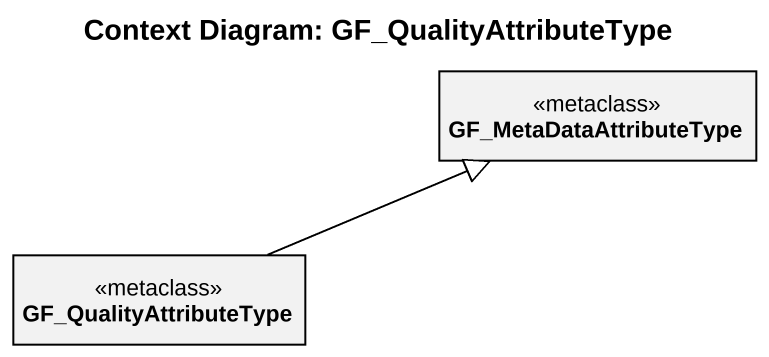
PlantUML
@startuml
title Context Diagram: GF_QualityAttributeType
hide circle
hide empty members
class GF_MetaDataAttributeType <<metaclass>>
class GF_QualityAttributeType <<metaclass>>
GF_QualityAttributeType -right-|> GF_MetaDataAttributeType
@enduml
